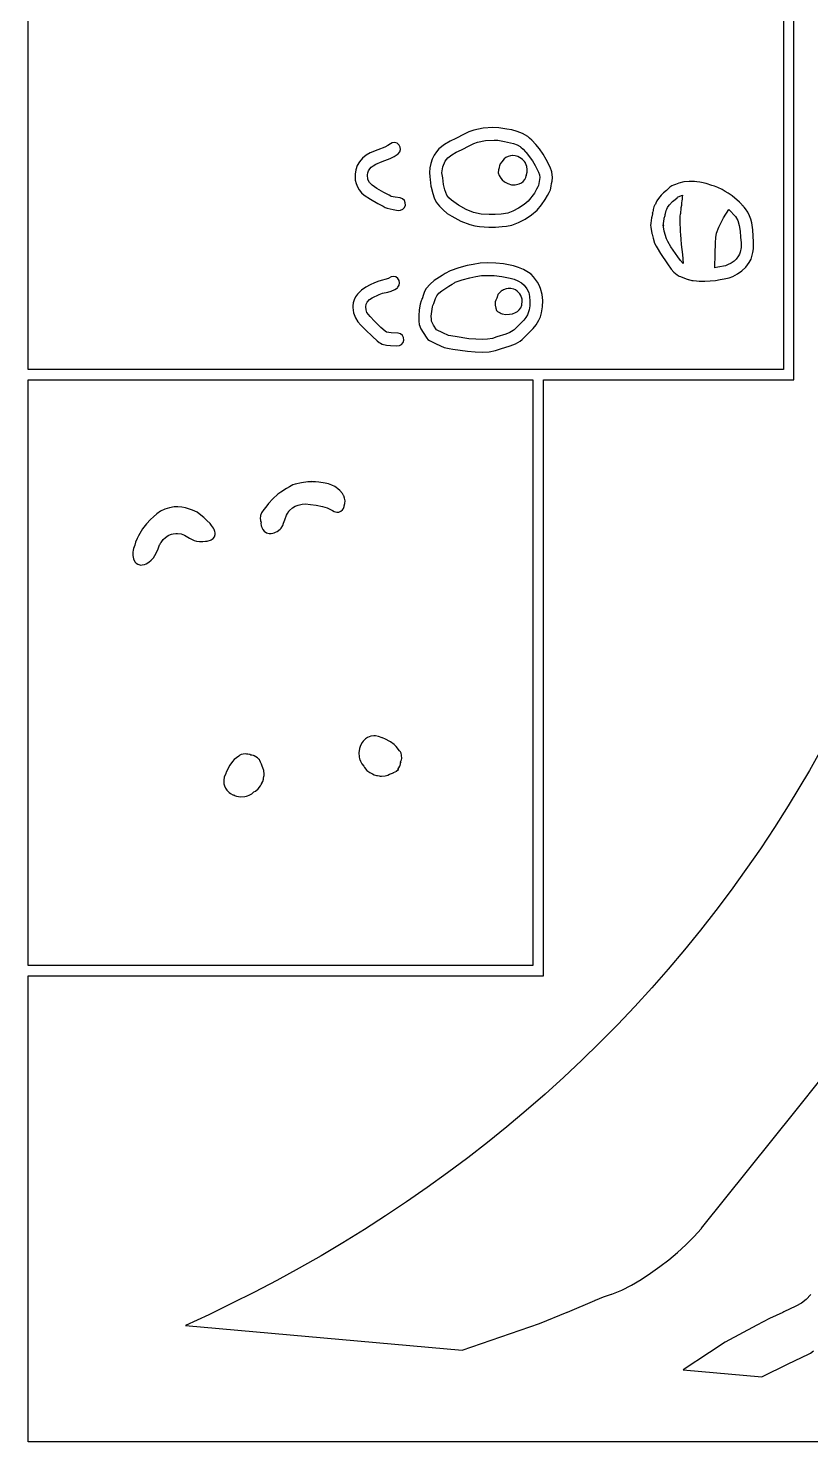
# Model space of a CAD drawing. Extents: x 2 to 598, y 1588 to 7998.
# Drawn here: x 2 to 300, y 4211 to 4750 of the extents above; entities that cross this region are included whole.
import ezdxf

# ---------------------------------------------------------------- set-up
doc = ezdxf.new("R2010")
doc.units = 0

msp = doc.modelspace()

# ---------------------------------------------------------------- linework, layer by layer
at = {"layer": 'Calque 1'}
for p, q in [((169.831449, 4710.04883), (168.055556, 4709.232062)), ((171.75526, 4710.7457), (169.831449, 4710.04883)), ((175.248206, 4711.496612), (171.75526, 4710.7457)), ((178.95689, 4711.7673), (175.248206, 4711.496612)), ((178.95686, 4711.7659), (178.95689, 4711.7673)), ((181.28953, 4711.6574), (178.95686, 4711.7659)), ((184.33793, 4711.1597), (181.28953, 4711.6574)), ((186.221318, 4710.790578), (184.33793, 4711.1597)), ((188.238681, 4710.2699), (186.221318, 4710.790578)), ((190.290171, 4709.477122), (188.238681, 4710.2699)), ((138.980264, 4704.847884), (137.85769, 4704.294375)), ((139.91433, 4705.4607), (138.980264, 4704.847884)), ((140.652774, 4705.8569), (139.91433, 4705.4607)), ((141.45274, 4705.9744), (140.652774, 4705.8569)), ((141.45276, 4705.9746), (141.45274, 4705.9744)), ((142.455121, 4705.730425), (141.45276, 4705.9746)), ((143.28469, 4705.0589), (142.455121, 4705.730425)), ((143.71417, 4704.208064), (143.28469, 4705.0589)), ((160.533194, 4705.263112), (158.419812, 4703.558592)), ((162.754071, 4706.536627), (160.533194, 4705.263112)), ((164.85026, 4707.5712), (162.754071, 4706.536627)), ((168.055556, 4709.232062), (164.85026, 4707.5712)), ((166.99949, 4703.2789), (170.197789, 4704.918588)), ((170.197789, 4704.918588), (171.697584, 4705.616664)), ((171.697584, 4705.616664), (173.15053, 4706.1532)), ((173.15053, 4706.1532), (176.154762, 4706.733125)), ((176.154762, 4706.733125), (179.50725, 4706.9454)), ((179.50724, 4706.9454), (180.79502, 4706.8844)), ((179.50725, 4706.9454), (179.50724, 4706.9454)), ((180.79502, 4706.8844), (183.45584, 4706.4431)), ((183.45584, 4706.4431), (186.76596, 4705.662463)), ((186.76596, 4705.662463), (188.201546, 4705.127117)), ((188.201546, 4705.127117), (189.38158, 4704.4577)), ((189.38158, 4704.4577), (189.64823, 4704.2076)), ((192.27594, 4708.2917), (190.290171, 4709.477122)), ((192.63251, 4707.9878), (192.27594, 4708.2917)), ((192.9591, 4707.6804), (192.63251, 4707.9878)), ((193.82158, 4706.8458), (192.9591, 4707.6804)), ((195.3326, 4705.3193), (193.82158, 4706.8458)), ((196.751241, 4703.551563), (195.3326, 4705.3193)), ((129.254, 4700.0037), (128.149625, 4698.705875)), ((130.672241, 4701.159178), (129.254, 4700.0037)), ((132.173788, 4702.027875), (130.672241, 4701.159178)), ((135.18335, 4703.2521), (132.173788, 4702.027875)), ((137.85769, 4704.294375), (135.18335, 4703.2521)), ((136.82927, 4698.7435), (139.816059, 4699.8887)), ((139.816059, 4699.8887), (141.365896, 4700.668122)), ((141.365896, 4700.668122), (142.88264, 4701.6885)), ((142.88264, 4701.6885), (143.500198, 4702.414405)), ((143.500198, 4702.414405), (143.78169, 4703.290412)), ((143.78169, 4703.290412), (143.71417, 4704.208064)), ((155.893808, 4699.700927), (155.312617, 4698.065413)), ((156.64611, 4701.231), (155.893808, 4699.700927)), ((157.47599, 4702.484684), (156.64611, 4701.231)), ((158.419812, 4703.558592), (157.47599, 4702.484684)), ((160.82622, 4698.8704), (161.852373, 4700.164239)), ((161.852373, 4700.164239), (163.273592, 4701.265113)), ((163.273592, 4701.265113), (165.014443, 4702.270755)), ((165.014443, 4702.270755), (166.99949, 4703.2789)), ((183.2228, 4699.7587), (182.34585, 4698.6906)), ((183.961928, 4700.342425), (183.2228, 4699.7587)), ((184.811801, 4700.742325), (183.961928, 4700.342425)), ((185.674359, 4700.970438), (184.811801, 4700.742325)), ((186.45154, 4701.0388), (185.674359, 4700.970438)), ((186.45094, 4701.0378), (186.45154, 4701.0388)), ((186.54034, 4701.0378), (186.45094, 4701.0378)), ((187.4095, 4700.972513), (186.54034, 4701.0378)), ((188.47201, 4700.688), (187.4095, 4700.972513)), ((189.74428, 4699.98), (188.47201, 4700.688)), ((189.64823, 4704.2076), (190.46678, 4703.4154)), ((190.304295, 4699.586688), (189.74428, 4699.98)), ((190.97366, 4698.8219), (190.304295, 4699.586688)), ((190.46678, 4703.4154), (191.367855, 4702.510012)), ((191.367855, 4702.510012), (191.66011, 4702.213633)), ((191.66011, 4702.213633), (191.70133, 4702.1813)), ((191.70133, 4702.1813), (194.10273, 4699.0063)), ((198.16395, 4701.5634), (196.751241, 4703.551563)), ((199.24399, 4699.5847), (198.16395, 4701.5634)), ((200.79815, 4696.597813), (199.24399, 4699.5847)), ((126.47639, 4693.9865), (126.45109, 4693.1276)), ((126.744496, 4695.6603), (126.47639, 4693.9865)), ((127.307683, 4697.24575), (126.744496, 4695.6603)), ((128.149625, 4698.705875), (127.307683, 4697.24575)), ((131.26578, 4693.6632), (131.385786, 4694.511264)), ((131.367612, 4691.92015), (131.26578, 4693.6632)), ((131.385786, 4694.511264), (131.635685, 4695.249987)), ((131.635685, 4695.249987), (132.037046, 4695.922917)), ((132.037046, 4695.922917), (132.61144, 4696.5736)), ((132.61144, 4696.5736), (133.365468, 4697.167136)), ((133.365468, 4697.167136), (134.337218, 4697.714087)), ((134.337218, 4697.714087), (136.82927, 4698.7435)), ((154.930758, 4696.355292), (154.77645, 4694.6014)), ((154.77645, 4694.6014), (154.777, 4694.6)), ((154.777, 4694.6), (154.912412, 4692.965238)), ((155.312617, 4698.065413), (154.930758, 4696.355292)), ((159.57669, 4694.5172), (159.943417, 4696.726163)), ((159.87693, 4692.4961), (159.57669, 4694.5172)), ((159.943417, 4696.726163), (160.82622, 4698.8704)), ((181.01818, 4694.5146), (181.012, 4694.51)), ((181.012, 4694.51), (181.40422, 4693.4569)), ((181.1484, 4695.6313), (181.01818, 4694.5146)), ((181.398, 4696.3), (181.1484, 4695.6313)), ((181.39864, 4696.3279), (181.398, 4696.3)), ((181.41464, 4696.4514), (181.39864, 4696.3279)), ((181.48444, 4697.146962), (181.41464, 4696.5517)), ((181.41464, 4696.5517), (181.41464, 4696.4514)), ((181.77999, 4697.9418), (181.48444, 4697.146962)), ((182.34585, 4698.6906), (181.77999, 4697.9418)), ((191.338025, 4698.250638), (190.97366, 4698.8219)), ((191.35142, 4698.1755), (191.338025, 4698.250638)), ((191.93846, 4696.8071), (191.35142, 4698.1755)), ((191.64597, 4693.3039), (192.014477, 4694.682113)), ((192.094288, 4695.668214), (191.93846, 4696.8071)), ((192.014477, 4694.682113), (192.094288, 4695.668214)), ((194.10273, 4699.0063), (195.03188, 4697.285)), ((195.03188, 4697.285), (196.32946, 4694.766738)), ((196.32946, 4694.766738), (196.710656, 4693.688755)), ((196.710656, 4693.688755), (196.85244, 4692.6636)), ((201.401504, 4694.777561), (200.79815, 4696.597813)), ((201.65211, 4692.6942), (201.401504, 4694.777561)), ((126.45109, 4693.1276), (126.45057, 4693.1281)), ((126.45057, 4693.1281), (126.561468, 4691.686922)), ((126.561468, 4691.686922), (126.8633, 4690.338125)), ((126.8633, 4690.338125), (127.348019, 4689.098491)), ((127.348019, 4689.098491), (128.00758, 4687.9848)), ((131.91742, 4690.7693), (131.367612, 4691.92015)), ((132.98687, 4689.69265), (131.91742, 4690.7693)), ((134.73327, 4688.526), (132.98687, 4689.69265)), ((137.45093, 4686.9892), (134.73327, 4688.526)), ((154.912412, 4692.965238), (155.11135, 4691.9232)), ((155.11135, 4691.9232), (155.37076, 4689.3802)), ((155.37076, 4689.3802), (155.44826, 4688.973)), ((155.44826, 4688.973), (156.09214, 4686.5685)), ((160.12652, 4690.0596), (159.87693, 4692.4961)), ((160.70065, 4687.9119), (160.12652, 4690.0596)), ((181.40422, 4693.4569), (181.983978, 4692.475662)), ((181.983978, 4692.475662), (182.542107, 4691.775208)), ((182.542107, 4691.775208), (183.37051, 4691.0472)), ((183.37051, 4691.0472), (184.621654, 4690.32675)), ((184.621654, 4690.32675), (186.002119, 4689.90465)), ((186.002119, 4689.90465), (187.474832, 4689.841425)), ((187.474832, 4689.841425), (189.00272, 4690.1976)), ((189.00272, 4690.1976), (189.838512, 4690.618144)), ((189.838512, 4690.618144), (190.53715, 4691.187075)), ((190.53715, 4691.187075), (191.09205, 4691.893144)), ((191.09205, 4691.893144), (191.49663, 4692.7251)), ((191.49663, 4692.7251), (191.67315, 4693.309813)), ((191.677536, 4693.383155), (191.64597, 4693.3039)), ((191.67315, 4693.309813), (191.677536, 4693.383155)), ((196.13362, 4689.1775), (195.60393, 4688.1884)), ((196.32689, 4689.5945), (196.13362, 4689.1775)), ((196.62144, 4691.1422), (196.32689, 4689.5945)), ((196.85244, 4692.6636), (196.62144, 4691.1422)), ((200.87438, 4688.034), (201.191072, 4689.32125)), ((201.191072, 4689.32125), (201.35394, 4690.3403)), ((201.35394, 4690.3403), (201.538687, 4691.317)), ((201.538687, 4691.317), (201.65211, 4692.6942)), ((245.65777, 4688.268), (245.10793, 4687.7765)), ((245.702106, 4688.396688), (245.65777, 4688.268)), ((246.33835, 4688.9894), (245.702106, 4688.396688)), ((247.106632, 4689.497914), (246.33835, 4688.9894)), ((247.755959, 4689.780762), (247.106632, 4689.497914)), ((248.47465, 4689.9686), (247.755959, 4689.780762)), ((249.83995, 4690.53425), (248.47465, 4689.9686)), ((251.7313, 4691.0435), (249.83995, 4690.53425)), ((253.72084, 4691.1965), (251.7313, 4691.0435)), ((254.37506, 4691.1968), (253.72032, 4691.1974)), ((253.72032, 4691.1974), (253.72084, 4691.1965)), ((255.82407, 4691.1268), (254.37506, 4691.1968)), ((256.61782, 4691.0388), (255.82407, 4691.1268)), ((257.81361, 4690.8647), (256.61782, 4691.0388)), ((258.43528, 4690.7572), (257.81361, 4690.8647)), ((260.15404, 4690.3908), (258.43528, 4690.7572)), ((262.31773, 4689.6554), (260.15404, 4690.3908)), ((263.35849, 4689.3252), (262.31773, 4689.6554)), ((264.66177, 4688.8839), (263.35849, 4689.3252)), ((266.259475, 4688.055787), (264.66177, 4688.8839)), ((128.00758, 4687.9848), (128.92868, 4686.88435)), ((128.92868, 4686.88435), (129.971843, 4685.944475)), ((129.971843, 4685.944475), (132.31223, 4684.3819)), ((132.31223, 4684.3819), (135.10482, 4682.8021)), ((139.41361, 4685.904), (137.45093, 4686.9892)), ((140.09263, 4685.5438), (139.41361, 4685.904)), ((140.22338, 4685.4888), (140.09263, 4685.5438)), ((141.735801, 4685.188337), (140.22338, 4685.4888)), ((143.70378, 4684.8806), (141.735801, 4685.188337)), ((144.589411, 4684.528306), (143.70378, 4684.8806)), ((145.248265, 4683.886025), (144.589411, 4684.528306)), ((145.618181, 4683.043531), (145.248265, 4683.886025)), ((145.637, 4682.0906), (145.618181, 4683.043531)), ((156.09214, 4686.5685), (156.599027, 4684.939138)), ((156.599027, 4684.939138), (157.41454, 4683.2896)), ((157.41454, 4683.2896), (158.613286, 4681.716068)), ((161.43187, 4685.9172), (160.70065, 4687.9119)), ((162.197667, 4684.964303), (161.43187, 4685.9172)), ((163.234814, 4683.988886), (162.197667, 4684.964303)), ((165.872345, 4682.088538), (163.234814, 4683.988886)), ((192.41808, 4683.645), (190.850021, 4682.375594)), ((194.78951, 4686.7538), (192.41808, 4683.645)), ((195.60393, 4688.1884), (194.78951, 4686.7538)), ((197.494355, 4682.22505), (198.87812, 4684.2348)), ((198.87812, 4684.2348), (199.80882, 4685.8729)), ((199.80882, 4685.8729), (200.40154, 4686.9814)), ((200.40154, 4686.9814), (200.87438, 4688.034)), ((240.98661, 4682.9243), (240.88756, 4682.5471)), ((241.41776, 4683.7971), (240.98661, 4682.9243)), ((242.02857, 4684.6369), (241.41776, 4683.7971)), ((242.05127, 4684.6739), (242.02857, 4684.6369)), ((243.081595, 4685.961113), (242.05127, 4684.6739)), ((243.99792, 4686.8737), (243.081595, 4685.961113)), ((245.10793, 4687.7765), (243.99792, 4686.8737)), ((246.23186, 4682.2512), (247.37856, 4683.4945)), ((247.37856, 4683.4945), (248.38264, 4684.2944)), ((248.38264, 4684.2944), (249.11902, 4684.9595)), ((249.11902, 4684.9595), (249.3495, 4685.1967)), ((249.3495, 4685.1967), (250.19544, 4685.5088)), ((250.19544, 4685.5088), (251.18815, 4685.9042)), ((250.80055, 4682.9344), (250.77165, 4682.0368)), ((250.97728, 4683.8646), (250.80055, 4682.9344)), ((251.02848, 4684.1509), (250.97728, 4683.8646)), ((251.09928, 4685.1684), (251.02848, 4684.1509)), ((251.18818, 4685.9038), (251.09928, 4685.1684)), ((251.18815, 4685.9042), (251.18818, 4685.9038)), ((267.45023, 4687.3347), (266.259475, 4688.055787)), ((268.65171, 4686.7068), (267.45023, 4687.3347)), ((269.01861, 4686.4453), (268.65171, 4686.7068)), ((270.06144, 4685.7053), (269.01861, 4686.4453)), ((270.08364, 4685.6923), (270.06144, 4685.7053)), ((270.11724, 4685.6653), (270.08364, 4685.6923)), ((272.8809, 4683.2732), (270.11724, 4685.6653)), ((273.29741, 4682.8624), (272.8809, 4683.2732)), ((135.10482, 4682.8021), (137.12796, 4681.6834)), ((137.12796, 4681.6834), (137.90672, 4681.2705)), ((137.90672, 4681.2705), (138.65448, 4680.9397)), ((138.65448, 4680.9397), (140.9628, 4680.4231)), ((140.9628, 4680.4231), (142.84647, 4680.1579)), ((142.84647, 4680.1579), (143.799442, 4680.176427)), ((143.799442, 4680.176427), (144.642048, 4680.546187)), ((144.642048, 4680.546187), (145.284497, 4681.20498)), ((145.284497, 4681.20498), (145.637, 4682.0906)), ((158.613286, 4681.716068), (160.02258, 4680.289963)), ((160.02258, 4680.289963), (161.594133, 4679.009657)), ((161.594133, 4679.009657), (163.279655, 4677.873525)), ((163.279655, 4677.873525), (166.799447, 4676.027275)), ((168.842838, 4680.452245), (165.872345, 4682.088538)), ((171.64467, 4679.3161), (168.842838, 4680.452245)), ((174.462049, 4678.735838), (171.64467, 4679.3161)), ((177.55542, 4678.5461), (174.462049, 4678.735838)), ((179.811427, 4678.537975), (177.55542, 4678.5461)), ((182.06781, 4678.7424), (179.811427, 4678.537975)), ((184.70072, 4679.0794), (182.06781, 4678.7424)), ((186.594354, 4679.865281), (184.70072, 4679.0794)), ((188.77645, 4681.03985), (186.594354, 4679.865281)), ((190.850021, 4682.375594), (188.77645, 4681.03985)), ((191.242761, 4676.83145), (193.679395, 4678.440322)), ((193.679395, 4678.440322), (195.77909, 4680.2174)), ((195.77909, 4680.2174), (197.494355, 4682.22505)), ((239.483, 4677.63), (239.37448, 4677.2956)), ((239.71291, 4678.7709), (239.48295, 4677.7001)), ((239.48295, 4677.7001), (239.483, 4677.63)), ((239.749628, 4679.304275), (239.71291, 4678.7709)), ((239.86742, 4679.5522), (239.749628, 4679.304275)), ((239.81, 4679.12), (239.8358, 4679.171)), ((239.81068, 4679.1199), (239.81, 4679.12)), ((239.81468, 4679.1204), (239.81068, 4679.1199)), ((239.84878, 4679.1534), (239.81468, 4679.0694)), ((239.81468, 4679.0694), (239.81468, 4679.1204)), ((239.8358, 4679.171), (239.83638, 4679.1714)), ((239.83638, 4679.1714), (239.84878, 4679.1534)), ((240.05087, 4680.0897), (239.86742, 4679.5522)), ((240.06797, 4680.1317), (240.05087, 4680.0897)), ((240.081523, 4680.51155), (240.06797, 4680.1317)), ((240.3341, 4681.435), (240.081523, 4680.51155)), ((240.690143, 4682.2648), (240.3341, 4681.435)), ((240.88756, 4682.5471), (240.690143, 4682.2648)), ((244.2537, 4677.1853), (244.54464, 4678.1909)), ((244.54464, 4678.1909), (244.63144, 4678.5888)), ((244.63144, 4678.5888), (244.76218, 4678.9428)), ((244.76218, 4678.9428), (244.99835, 4680.0497)), ((244.99835, 4680.0497), (245.25363, 4680.565)), ((245.25363, 4680.565), (245.52079, 4681.2145)), ((245.52079, 4681.2145), (245.79313, 4681.5695)), ((245.79313, 4681.5695), (246.23186, 4682.2512)), ((250.20424, 4677.9745), (250.12624, 4676.9007)), ((250.338846, 4678.68095), (250.20424, 4677.9745)), ((250.40371, 4678.8039), (250.338846, 4678.68095)), ((250.54685, 4681.0581), (250.40371, 4678.8039)), ((250.77165, 4682.0368), (250.54685, 4681.0581)), ((266.767465, 4677.260537), (268.88237, 4680.4245)), ((268.88237, 4680.4245), (268.88318, 4680.423)), ((268.88318, 4680.423), (268.92818, 4680.383)), ((268.92818, 4680.383), (271.44431, 4677.7764)), ((271.44431, 4677.7764), (272.305983, 4676.237562)), ((274.35006, 4681.7363), (273.29741, 4682.8624)), ((274.38316, 4681.7213), (274.35006, 4681.7363)), ((274.55938, 4681.5245), (274.38316, 4681.7213)), ((274.61518, 4681.4625), (274.55938, 4681.5245)), ((274.63738, 4681.4085), (274.61518, 4681.4625)), ((275.21926, 4680.7372), (274.63738, 4681.4085)), ((276.091199, 4679.450497), (275.21926, 4680.7372)), ((276.75105, 4678.12108), (276.091199, 4679.450497)), ((277.231812, 4676.767688), (276.75105, 4678.12108)), ((166.799447, 4676.027275), (170.19564, 4674.7382)), ((170.19564, 4674.7382), (172.059251, 4674.256398)), ((172.059251, 4674.256398), (173.893036, 4673.964788)), ((173.893036, 4673.964788), (177.44584, 4673.746)), ((177.44584, 4673.746), (180.017687, 4673.751063)), ((180.017687, 4673.751063), (182.50186, 4673.9605)), ((182.50186, 4673.9605), (184.101387, 4674.087825)), ((184.101387, 4674.087825), (186.15849, 4674.5051)), ((186.15849, 4674.5051), (188.669142, 4675.487478)), ((188.669142, 4675.487478), (191.242761, 4676.83145)), ((239.04582, 4674.5102), (239.03882, 4674.5242)), ((239.03882, 4674.5242), (239.12362, 4673.733)), ((239.109202, 4675.180625), (239.04582, 4674.5102)), ((239.17656, 4675.244), (239.109202, 4675.180625)), ((239.12362, 4673.733), (239.5763, 4671.3053)), ((239.37448, 4677.2956), (239.17656, 4675.244)), ((244.26871, 4672.2674), (243.83825, 4674.5711)), ((243.83825, 4674.5711), (243.847, 4674.57)), ((243.847, 4674.57), (243.929794, 4674.232637)), ((243.929794, 4674.232637), (243.95966, 4674.9839)), ((243.95966, 4674.9839), (244.06095, 4676.1869)), ((244.06095, 4676.1869), (244.2537, 4676.8479)), ((244.2537, 4676.8479), (244.2537, 4677.1853)), ((245.05936, 4669.2557), (244.26871, 4672.2674)), ((250.12624, 4676.9007), (250.12624, 4676.1235)), ((250.12624, 4676.1235), (250.26628, 4672.1516)), ((250.26628, 4672.1516), (250.45335, 4670.8111)), ((264.18964, 4671.4839), (265.09191, 4673.783)), ((265.09191, 4673.783), (266.767465, 4677.260537)), ((272.305983, 4676.237562), (272.82765, 4674.383575)), ((272.82765, 4674.383575), (273.125704, 4672.269525)), ((273.125704, 4672.269525), (273.31654, 4669.9505)), ((277.566489, 4675.409062), (277.231812, 4676.767688)), ((277.929586, 4672.751064), (277.566489, 4675.409062)), ((278.10435, 4670.297), (277.929586, 4672.751064)), ((239.5763, 4671.3053), (239.6161, 4671.1301)), ((239.6161, 4671.1301), (240.002809, 4669.521263)), ((240.002809, 4669.521263), (240.54575, 4667.6548)), ((240.54575, 4667.6548), (241.112323, 4666.469038)), ((245.67328, 4668.2361), (245.05936, 4669.2557)), ((246.79001, 4666.2988), (245.67328, 4668.2361)), ((250.45335, 4670.8111), (250.54738, 4669.143512)), ((250.54738, 4669.143512), (250.73189, 4667.1406)), ((250.73189, 4667.1406), (251.22281, 4663.3155)), ((263.62636, 4663.5366), (263.769175, 4667.810137)), ((263.769175, 4667.810137), (263.923512, 4669.850902)), ((263.923512, 4669.850902), (264.18964, 4671.4839)), ((273.31654, 4669.9505), (273.492138, 4667.770475)), ((273.492138, 4667.770475), (273.50671, 4665.9854)), ((278.29816, 4668.103837), (278.10435, 4670.297)), ((278.28419, 4665.5107), (278.29816, 4668.103837)), ((241.112323, 4666.469038), (241.51727, 4665.855)), ((241.51727, 4665.855), (242.77869, 4663.6809)), ((242.77869, 4663.6809), (245.49119, 4659.8098)), ((249.46995, 4662.4757), (246.79001, 4666.2988)), ((250.495885, 4661.022875), (249.46995, 4662.4757)), ((251.22281, 4663.3155), (251.45897, 4659.9023)), ((263.492, 4658.2), (263.62636, 4663.5366)), ((271.672024, 4661.575906), (270.8212, 4660.721025)), ((272.55638, 4662.8218), (271.672024, 4661.575906)), ((272.94137, 4663.446), (272.55638, 4662.8218)), ((273.11862, 4664.1932), (272.94137, 4663.446)), ((273.50671, 4665.9854), (273.11862, 4664.1932)), ((276.59127, 4660.217), (277.36951, 4661.5895)), ((277.36951, 4661.5895), (277.77362, 4663.0158)), ((277.77362, 4663.0158), (278.04083, 4664.078637)), ((278.04083, 4664.078637), (278.28419, 4665.5107)), ((160.852083, 4656.1243), (159.64485, 4655.3563)), ((162.65759, 4657.0993), (160.852083, 4656.1243)), ((165.986743, 4658.29705), (162.65759, 4657.0993)), ((169.21532, 4659.0796), (165.986743, 4658.29705)), ((171.41312, 4659.5689), (169.21532, 4659.0796)), ((174.18815, 4660.0676), (171.41312, 4659.5689)), ((176.98798, 4660.1746), (174.18815, 4660.0676)), ((180.032478, 4660.049363), (176.98716, 4660.1806)), ((176.98716, 4660.1806), (176.98798, 4660.1746)), ((183.0302, 4659.7031), (180.032478, 4660.049363)), ((186.777708, 4658.9972), (183.0302, 4659.7031)), ((188.720638, 4658.412078), (186.777708, 4658.9972)), ((190.64214, 4657.5869), (188.720638, 4658.412078)), ((192.524135, 4656.51685), (190.64214, 4657.5869)), ((193.528657, 4655.770869), (192.524135, 4656.51685)), ((245.49119, 4659.8098), (246.94443, 4657.715338)), ((246.94443, 4657.715338), (247.928598, 4656.609161)), ((247.928598, 4656.609161), (249.16177, 4655.5863)), ((251.45897, 4659.9023), (250.495885, 4661.022875)), ((263.49285, 4658.1983), (263.492, 4658.2)), ((264.60493, 4658.4401), (263.49285, 4658.1983)), ((267.6032, 4659.007), (264.60493, 4658.4401)), ((268.35612, 4659.3641), (267.6032, 4659.007)), ((269.787901, 4660.052106), (268.35612, 4659.3641)), ((270.8212, 4660.721025), (269.787901, 4660.052106)), ((270.3255, 4654.9822), (272.178806, 4655.935194)), ((272.178806, 4655.935194), (273.818947, 4657.0734)), ((273.818947, 4657.0734), (275.278807, 4658.474706)), ((275.278807, 4658.474706), (276.59127, 4660.217)), ((130.5193, 4650.8913), (128.894523, 4649.754528)), ((132.198828, 4651.755822), (130.5193, 4650.8913)), ((133.89139, 4652.4707), (132.198828, 4651.755822)), ((135.47424, 4653.1146), (133.89139, 4652.4707)), ((139.212, 4654.1067), (135.47424, 4653.1146)), ((139.36806, 4654.2437), (139.212, 4654.1067)), ((140.165433, 4654.764213), (139.36806, 4654.2437)), ((141.06977, 4654.9356), (140.165433, 4654.764213)), ((141.06897, 4654.9341), (141.06977, 4654.9356)), ((141.97088, 4654.752688), (141.06897, 4654.9341)), ((141.66222, 4649.9236), (142.673182, 4650.648262)), ((142.76137, 4654.2205), (141.97088, 4654.752688)), ((142.673182, 4650.648262), (142.801592, 4650.840292)), ((142.73967, 4650.8264), (143.272037, 4651.61687)), ((142.801592, 4650.840292), (142.73967, 4650.8264)), ((143.283584, 4653.423111), (142.76137, 4654.2205)), ((143.272037, 4651.61687), (143.453574, 4652.518837)), ((143.453574, 4652.518837), (143.283584, 4653.423111)), ((155.02648, 4652.007962), (153.61886, 4650.3504)), ((156.599155, 4653.348275), (155.02648, 4652.007962)), ((159.64485, 4655.3563), (156.599155, 4653.348275)), ((159.501456, 4649.461237), (162.21363, 4651.303)), ((162.21363, 4651.303), (163.497187, 4652.0374)), ((163.497187, 4652.0374), (164.387023, 4652.55985)), ((164.387023, 4652.55985), (164.64552, 4652.7319)), ((164.64552, 4652.7319), (167.297635, 4653.676237)), ((167.297635, 4653.676237), (170.2457, 4654.3928)), ((170.2457, 4654.3928), (172.42128, 4654.8775)), ((172.42128, 4654.8775), (174.57567, 4655.2842)), ((174.57567, 4655.2842), (176.4939, 4655.3732)), ((176.4939, 4655.3732), (176.49447, 4655.3718)), ((176.49447, 4655.3718), (179.400849, 4655.277937)), ((179.400849, 4655.277937), (182.3308, 4654.9485)), ((182.3308, 4654.9485), (185.605461, 4654.3235)), ((185.605461, 4654.3235), (187.112482, 4653.875784)), ((187.112482, 4653.875784), (188.46169, 4653.3058)), ((188.46169, 4653.3058), (189.87003, 4652.455512)), ((189.87003, 4652.455512), (190.90547, 4651.6449)), ((190.90547, 4651.6449), (191.904623, 4650.253737)), ((194.48893, 4654.8429), (193.528657, 4655.770869)), ((196.026838, 4652.768738), (194.48893, 4654.8429)), ((196.662576, 4651.589161), (196.026838, 4652.768738)), ((197.16732, 4650.3336), (196.662576, 4651.589161)), ((249.16177, 4655.5863), (249.987936, 4655.115188)), ((249.987936, 4655.115188), (250.45936, 4654.9176)), ((250.45936, 4654.9176), (252.60755, 4653.988)), ((252.60755, 4653.988), (253.38941, 4653.7963)), ((253.38941, 4653.7963), (253.48091, 4653.7383)), ((253.48091, 4653.7383), (254.79453, 4653.452)), ((254.79453, 4653.452), (255.27253, 4653.373)), ((255.27253, 4653.373), (256.48693, 4653.2449)), ((256.48693, 4653.2449), (257.59901, 4653.1549)), ((257.59901, 4653.1549), (258.85113, 4653.1449)), ((258.85113, 4653.1449), (259.71722, 4653.1449)), ((259.71722, 4653.1449), (261.75224, 4653.2514)), ((261.75224, 4653.2514), (261.78734, 4653.2514)), ((261.787, 4653.25), (263.798122, 4653.38195)), ((261.78734, 4653.2514), (261.787, 4653.25)), ((263.798122, 4653.38195), (265.56662, 4653.7332)), ((265.56662, 4653.7332), (267.085933, 4653.98355)), ((267.085933, 4653.98355), (268.96382, 4654.3998)), ((268.96382, 4654.3998), (270.3255, 4654.9822)), ((126.110755, 4646.03405), (125.794661, 4644.874816)), ((126.628374, 4647.156759), (126.110755, 4646.03405)), ((127.36621, 4648.2229), (126.628374, 4647.156759)), ((128.894523, 4649.754528), (127.36621, 4648.2229)), ((130.728347, 4644.421722), (131.06183, 4645.1595)), ((131.06183, 4645.1595), (131.992716, 4646.108578)), ((131.992716, 4646.108578), (133.003985, 4646.810925)), ((133.003985, 4646.810925), (135.68894, 4648.0188)), ((135.68894, 4648.0188), (136.96018, 4648.5495)), ((136.96018, 4648.5495), (138.949025, 4648.986612)), ((138.949025, 4648.986612), (140.244257, 4649.337886)), ((140.244257, 4649.337886), (141.66222, 4649.9236)), ((151.61278, 4645.6194), (151.31874, 4644.3921)), ((151.971783, 4646.437625), (151.61278, 4645.6194)), ((152.055268, 4646.548622), (151.971783, 4646.437625)), ((152.512898, 4648.064825), (152.04376, 4646.4736)), ((152.04376, 4646.4736), (152.055268, 4646.548622)), ((152.933762, 4649.153603), (152.512898, 4648.064825)), ((153.61886, 4650.3504), (152.933762, 4649.153603)), ((156.49512, 4644.6807), (157.161392, 4646.57575)), ((157.161392, 4646.57575), (157.56224, 4647.6164)), ((157.56224, 4647.6164), (158.372715, 4648.522689)), ((158.372715, 4648.522689), (159.501456, 4649.461237)), ((179.826393, 4645.231175), (179.80375, 4644.5008)), ((180.06781, 4645.9209), (179.826393, 4645.231175)), ((180.46934, 4646.6728), (180.06781, 4645.9209)), ((180.60163, 4647.0516), (180.46934, 4646.6728)), ((180.64353, 4647.1947), (180.60163, 4647.0516)), ((180.72263, 4647.4758), (180.64353, 4647.1947)), ((180.916653, 4648.00955), (180.72263, 4647.4758)), ((181.44765, 4648.7626), (180.916653, 4648.00955)), ((182.17927, 4649.388462), (181.44765, 4648.7626)), ((182.54474, 4649.5692), (182.17927, 4649.388462)), ((182.58294, 4649.5902), (182.54474, 4649.5692)), ((183.078, 4649.891), (182.58294, 4649.5902)), ((184.03202, 4650.275062), (183.078, 4649.891)), ((184.85257, 4650.3835), (184.03202, 4650.275062)), ((184.85172, 4650.3825), (184.85257, 4650.3835)), ((185.75296, 4650.3245), (184.85172, 4650.3825)), ((186.931695, 4650.117987), (185.75296, 4650.3245)), ((187.552667, 4649.854686), (186.931695, 4650.117987)), ((188.22878, 4649.3969), (187.552667, 4649.854686)), ((188.9755, 4648.6248), (188.22878, 4649.3969)), ((189.261795, 4648.295663), (188.9755, 4648.6248)), ((189.63179, 4647.6435), (189.261795, 4648.295663)), ((190.068486, 4646.260388), (189.63179, 4647.6435)), ((190.0354, 4644.3558), (190.1253, 4645.2612)), ((190.1253, 4645.2612), (190.068486, 4646.260388)), ((191.904623, 4650.253737), (192.6139, 4648.813)), ((192.6139, 4648.813), (192.92681, 4647.35495)), ((192.92681, 4647.35495), (193.080836, 4645.541625)), ((193.080836, 4645.541625), (193.061727, 4643.718212)), ((197.72117, 4648.100513), (197.16732, 4650.3336)), ((197.966883, 4645.72785), (197.72117, 4648.100513)), ((197.897951, 4643.339363), (197.966883, 4645.72785)), ((125.6614, 4643.1115), (125.657, 4643.11)), ((125.657, 4643.11), (125.932675, 4641.09605)), ((125.794661, 4644.874816), (125.6614, 4643.6991)), ((125.6614, 4643.6991), (125.6614, 4643.1115)), ((125.932675, 4641.09605), (126.582, 4639.2312)), ((130.589015, 4643.378825), (130.728347, 4644.421722)), ((130.657283, 4642.243641), (130.589015, 4643.378825)), ((130.9466, 4641.229), (130.657283, 4642.243641)), ((132.17546, 4639.656), (130.9466, 4641.229)), ((150.911375, 4642.221162), (150.70741, 4639.9495)), ((150.70741, 4639.9495), (150.70741, 4639.164)), ((151.31874, 4644.3921), (150.911375, 4642.221162)), ((155.505, 4639.82), (155.661295, 4641.534425)), ((155.50507, 4639.8187), (155.505, 4639.82)), ((155.52727, 4638.6937), (155.50507, 4639.8187)), ((155.661295, 4641.534425), (156.00419, 4643.3552)), ((156.00419, 4643.3552), (156.11116, 4643.8957)), ((156.11116, 4643.8957), (156.49512, 4644.6807)), ((179.80375, 4644.5008), (179.804, 4644.5)), ((179.804, 4644.5), (179.826406, 4643.942138)), ((179.826406, 4643.942138), (180.04895, 4642.7962)), ((180.04895, 4642.7962), (180.361163, 4642.031669)), ((180.361163, 4642.031669), (180.672929, 4641.63115)), ((180.672929, 4641.63115), (181.17549, 4641.3421)), ((181.17549, 4641.3421), (181.75013, 4641.0258)), ((181.75013, 4641.0258), (182.15631, 4640.8511)), ((182.15631, 4640.8511), (182.45707, 4640.7405)), ((182.45707, 4640.7405), (183.905677, 4640.466737)), ((183.905677, 4640.466737), (185.24501, 4640.5085)), ((185.24501, 4640.5085), (186.40523, 4640.742987)), ((186.40523, 4640.742987), (187.64435, 4641.2444)), ((187.64435, 4641.2444), (188.314102, 4641.646084)), ((188.314102, 4641.646084), (188.980975, 4642.209)), ((188.980975, 4642.209), (189.555598, 4642.970966)), ((189.555598, 4642.970966), (189.9486, 4643.9698)), ((189.9486, 4643.9698), (190.0354, 4644.3558)), ((192.14157, 4640.32), (191.545273, 4639.345003)), ((192.85523, 4642.2299), (192.14157, 4640.32)), ((193.061727, 4643.718212), (192.85523, 4642.2299)), ((197.048418, 4639.605275), (197.50787, 4641.0588)), ((197.50787, 4641.0588), (197.897951, 4643.339363)), ((126.582, 4639.2312), (127.528908, 4637.688725)), ((127.528908, 4637.688725), (128.62529, 4636.4257)), ((128.62529, 4636.4257), (130.41898, 4634.5736)), ((130.41898, 4634.5736), (133.09117, 4632.0079)), ((133.82239, 4637.9579), (132.17546, 4639.656)), ((136.35195, 4635.5301), (133.82239, 4637.9579)), ((137.96219, 4634.0987), (136.35195, 4635.5301)), ((150.70741, 4639.164), (150.703, 4639.17)), ((150.703, 4639.17), (150.7376, 4638.3685)), ((150.7376, 4638.3685), (150.72516, 4637.8434)), ((150.72516, 4637.8434), (150.93862, 4636.6115)), ((150.93862, 4636.6115), (151.576562, 4634.994091)), ((151.576562, 4634.994091), (152.36016, 4633.587975)), ((155.57847, 4637.8922), (155.52727, 4638.6937)), ((156.328478, 4636.417125), (155.57847, 4637.8922)), ((157.47396, 4634.5906), (156.328478, 4636.417125)), ((159.865658, 4633.391588), (157.47396, 4634.5906)), ((187.06798, 4634.6475), (186.70315, 4634.2909)), ((188.5914, 4636.1394), (187.06798, 4634.6475)), ((190.706123, 4638.3221), (188.5914, 4636.1394)), ((191.545273, 4639.345003), (190.706123, 4638.3221)), ((191.99296, 4632.7595), (194.307575, 4635.099563)), ((194.307575, 4635.099563), (195.472653, 4636.55442)), ((195.472653, 4636.55442), (196.47744, 4638.2698)), ((196.47744, 4638.2698), (197.048418, 4639.605275)), ((133.09117, 4632.0079), (134.89209, 4630.4095)), ((134.89209, 4630.4095), (135.71065, 4629.7693)), ((135.71065, 4629.7693), (136.113792, 4629.48545)), ((136.113792, 4629.48545), (136.76691, 4629.1869)), ((136.76691, 4629.1869), (138.433504, 4628.760733)), ((138.48412, 4633.6874), (137.96219, 4634.0987)), ((140.284835, 4633.472437), (138.48412, 4633.6874)), ((142.8885, 4633.3081), (140.284835, 4633.472437)), ((143.79803, 4633.023709), (142.8885, 4633.3081)), ((143.339615, 4628.624903), (144.15174, 4629.0574)), ((144.50346, 4632.43315), (143.79803, 4633.023709)), ((144.15174, 4629.0574), (144.742428, 4629.762897)), ((144.936003, 4631.621191), (144.50346, 4632.43315)), ((144.742428, 4629.762897), (145.02687, 4630.6726)), ((145.02687, 4630.6726), (144.936003, 4631.621191)), ((152.36016, 4633.587975), (153.76325, 4631.4826)), ((153.76325, 4631.4826), (154.202815, 4630.959438)), ((154.202815, 4630.959438), (154.77198, 4630.5814)), ((154.77198, 4630.5814), (157.419738, 4629.246638)), ((157.419738, 4629.246638), (160.40987, 4627.9154)), ((162.08298, 4632.4088), (159.865658, 4633.391588)), ((164.58671, 4631.9959), (162.08298, 4632.4088)), ((169.865908, 4631.226025), (164.58671, 4631.9959)), ((172.472381, 4630.997463), (169.865908, 4631.226025)), ((175.06871, 4630.9144), (172.472381, 4630.997463)), ((176.963513, 4631.034175), (175.06871, 4630.9144)), ((178.82869, 4631.35), (176.963513, 4631.034175)), ((180.53505, 4631.8988), (178.82869, 4631.35)), ((183.903196, 4633.005487), (180.53505, 4631.8988)), ((185.462267, 4633.636714), (183.903196, 4633.005487)), ((186.70315, 4634.2909), (185.462267, 4633.636714)), ((185.576456, 4628.470737), (187.544777, 4629.286873)), ((187.544777, 4629.286873), (189.42516, 4630.3385)), ((189.42516, 4630.3385), (190.125748, 4630.902338)), ((190.125748, 4630.902338), (190.39771, 4631.1973)), ((190.39771, 4631.1973), (191.99296, 4632.7595)), ((138.433504, 4628.760733), (139.949122, 4628.606787)), ((139.949122, 4628.606787), (142.39086, 4628.5342)), ((142.39086, 4628.5342), (143.339615, 4628.624903)), ((160.40987, 4627.9154), (162.362243, 4627.438388)), ((162.362243, 4627.438388), (163.77349, 4627.2715)), ((163.77349, 4627.2715), (169.335681, 4626.46025)), ((169.335681, 4626.46025), (172.176921, 4626.212003)), ((172.176921, 4626.212003), (175.06789, 4626.1206)), ((175.06789, 4626.1206), (177.51641, 4626.266475)), ((177.51641, 4626.266475), (179.92548, 4626.6834)), ((179.92548, 4626.6834), (181.91916, 4627.3097)), ((181.91916, 4627.3097), (185.576456, 4628.470737)), ((102.76786, 4575.4466), (101.43553, 4574.777025)), ((103.67323, 4575.7359), (102.76786, 4575.4466)), ((106.0488, 4576.276), (103.67323, 4575.7359)), ((108.53495, 4576.6093), (106.0488, 4576.276)), ((110.047, 4576.71), (108.53495, 4576.6093)), ((110.04853, 4576.7146), (110.047, 4576.71)), ((110.32654, 4576.7036), (110.04853, 4576.7146)), ((110.60921, 4576.6836), (110.32654, 4576.7036)), ((111.39831, 4576.6256), (110.60921, 4576.6836)), ((112.7357, 4576.5176), (111.39831, 4576.6256)), ((115.120825, 4576.200412), (112.7357, 4576.5176)), ((116.385284, 4575.898048), (115.120825, 4576.200412)), ((117.6522, 4575.4252), (116.385284, 4575.898048)), ((118.72965, 4574.833), (117.6522, 4575.4252)), ((95.124218, 4570.174387), (93.54517, 4568.3974)), ((97.06589, 4571.9393), (95.124218, 4570.174387)), ((98.20225, 4572.746), (97.06589, 4571.9393)), ((100.414, 4574.1526), (98.20225, 4572.746)), ((101.43553, 4574.777025), (100.414, 4574.1526)), ((119.26812, 4574.4263), (118.72965, 4574.833)), ((119.87893, 4574.0237), (119.26812, 4574.4263)), ((120.698, 4573.4), (119.87893, 4574.0237)), ((120.698345, 4573.3986), (120.698, 4573.4)), ((121.698285, 4572.2007), (120.698345, 4573.3986)), ((122.119227, 4571.407512), (121.698285, 4572.2007)), ((122.136505, 4571.2576), (122.119227, 4571.407512)), ((122.454835, 4570.3833), (122.136505, 4571.2576)), ((122.68986, 4569.448237), (122.454835, 4570.3833)), ((50.91059, 4564.4293), (49.632357, 4563.361762)), ((52.388453, 4565.407947), (50.91059, 4564.4293)), ((54.016814, 4566.199975), (52.388453, 4565.407947)), ((55.746483, 4566.771466), (54.016814, 4566.199975)), ((57.52827, 4567.0885), (55.746483, 4566.771466)), ((58.5835, 4567.1525), (57.52827, 4567.0885)), ((58.583832, 4567.15), (58.5835, 4567.1525)), ((58.9466, 4567.15), (58.583832, 4567.15)), ((58.94762, 4567.1544), (58.9466, 4567.15)), ((60.42918, 4567.0371), (58.94762, 4567.1544)), ((61.92079, 4566.68555), (60.42918, 4567.0371)), ((63.0683, 4566.2971), (61.92079, 4566.68555)), ((64.51002, 4565.8491), (63.0683, 4566.2971)), ((66.29239, 4565.0522), (64.51002, 4565.8491)), ((67.771045, 4563.990612), (66.29239, 4565.0522)), ((90.8704, 4564.8787), (90.496263, 4563.8623)), ((91.702398, 4566.1449), (90.8704, 4564.8787)), ((92.46772, 4567.0445), (91.702398, 4566.1449)), ((93.54517, 4568.3974), (92.46772, 4567.0445)), ((100.417455, 4563.9129), (100.702195, 4564.5686)), ((100.702195, 4564.5686), (100.696195, 4564.5686)), ((100.696195, 4564.5686), (100.702195, 4564.5686)), ((100.702195, 4564.5686), (101.262365, 4565.4079)), ((101.229265, 4565.3739), (101.262365, 4565.4089)), ((101.262365, 4565.4079), (101.229265, 4565.3739)), ((101.262365, 4565.4089), (101.503695, 4565.6647)), ((101.503695, 4565.6647), (102.634375, 4566.6744)), ((102.634375, 4566.6744), (103.62403, 4567.312675)), ((103.62403, 4567.312675), (104.786185, 4567.7348)), ((104.786185, 4567.7348), (106.287895, 4568.0749)), ((106.287895, 4568.0749), (107.564305, 4568.2227)), ((107.564305, 4568.2227), (109.466005, 4568.0433)), ((109.466005, 4568.0433), (111.630725, 4567.6919)), ((111.630725, 4567.6919), (114.01445, 4567.268012)), ((114.01445, 4567.268012), (115.842875, 4566.7809)), ((115.842875, 4566.7809), (117.345625, 4565.997)), ((117.345625, 4565.997), (117.842745, 4565.6652)), ((117.842745, 4565.6652), (118.567255, 4565.2936)), ((118.567255, 4565.2936), (119.574384, 4565.061937)), ((119.574384, 4565.061937), (120.280536, 4565.125595)), ((120.280536, 4565.125595), (121.072005, 4565.4482)), ((121.072005, 4565.4482), (121.724463, 4565.960069)), ((121.724463, 4565.960069), (122.08797, 4566.474825)), ((122.08797, 4566.474825), (122.327235, 4567.2739)), ((122.327235, 4567.2739), (122.362335, 4567.5162)), ((122.362335, 4567.5162), (122.561285, 4568.4102)), ((122.561285, 4568.4102), (122.68986, 4569.448237)), ((46.976584, 4560.591175), (45.55795, 4558.7325)), ((48.488, 4562.234), (46.976584, 4560.591175)), ((49.632357, 4563.361762), (48.488, 4562.234)), ((68.8204, 4563.0461), (67.771045, 4563.990612)), ((70.021683, 4561.962713), (68.8204, 4563.0461)), ((71.22904, 4560.7072), (70.021683, 4561.962713)), ((71.820884, 4560.02155), (71.22904, 4560.7072)), ((72.507, 4559.02), (71.820884, 4560.02155)), ((72.507061, 4559.0168), (72.507, 4559.02)), ((72.771128, 4558.4416), (72.507061, 4559.0168)), ((90.388791, 4563.693525), (90.302993, 4562.6324)), ((90.302993, 4562.6324), (90.3039, 4562.63)), ((90.3039, 4562.63), (90.518357, 4561.4011)), ((90.496263, 4563.8623), (90.388791, 4563.693525)), ((90.518357, 4561.4011), (90.543677, 4561.5597)), ((90.543677, 4561.5597), (90.69974, 4561.0363)), ((90.655639, 4561.038369), (90.619437, 4560.8852)), ((90.619437, 4560.8852), (90.75039, 4559.9177)), ((90.68941, 4560.9863), (90.655639, 4561.038369)), ((90.69974, 4561.0363), (90.68941, 4560.9863)), ((90.75039, 4559.9177), (90.7504, 4559.92)), ((90.7504, 4559.92), (90.95459, 4559.309038)), ((90.95459, 4559.309038), (90.99948, 4559.2767)), ((90.99948, 4559.2767), (91.34824, 4558.456762)), ((97.89103, 4558.647), (98.277379, 4558.994725)), ((98.277379, 4558.994725), (98.93283, 4560.002)), ((98.93283, 4560.002), (99.253741, 4560.8733)), ((99.2537, 4560.88), (99.763746, 4562.128)), ((99.253741, 4560.8733), (99.2537, 4560.88)), ((99.763746, 4562.128), (100.417455, 4563.9129)), ((42.8346, 4553.6475), (42.585519, 4552.5457)), ((43.419957, 4555.086325), (42.8346, 4553.6475)), ((43.93324, 4555.9988), (43.419957, 4555.086325)), ((45.55795, 4558.7325), (43.93324, 4555.9988)), ((52.452091, 4553.3395), (52.581282, 4553.5545)), ((52.581282, 4553.5545), (53.332141, 4554.6872)), ((53.332141, 4554.6872), (54.203922, 4555.4376)), ((54.203922, 4555.4376), (55.236497, 4556.1563)), ((55.236497, 4556.1563), (56.127322, 4556.5894)), ((56.127322, 4556.5894), (56.549519, 4556.6943)), ((56.549519, 4556.6943), (57.156717, 4556.8742)), ((57.156717, 4556.8742), (58.193347, 4556.9552)), ((58.193347, 4556.9552), (58.839302, 4556.9702)), ((58.839302, 4556.9702), (60.214033, 4556.764112)), ((60.214033, 4556.764112), (61.491332, 4556.2875)), ((61.491332, 4556.2875), (63.444702, 4555.1269)), ((63.444702, 4555.1269), (65.235802, 4554.3078)), ((65.235802, 4554.3078), (66.096704, 4554.024325)), ((66.096704, 4554.024325), (67.224832, 4553.8391)), ((67.224832, 4553.8391), (68.547892, 4553.869312)), ((68.547892, 4553.869312), (69.551302, 4553.9998)), ((69.551302, 4553.9998), (70.109407, 4554.0828)), ((70.109407, 4554.0828), (70.54659, 4554.1298)), ((70.54659, 4554.1298), (71.388916, 4554.3742)), ((71.388916, 4554.3742), (71.720798, 4554.476012)), ((71.720798, 4554.476012), (72.479806, 4555.0507)), ((72.479806, 4555.0507), (72.934474, 4555.703675)), ((72.771128, 4558.4416), (72.751488, 4558.4756)), ((72.751488, 4558.4756), (72.771128, 4558.4416)), ((73.0662, 4557.76), (72.771128, 4558.4416)), ((72.934474, 4555.703675), (73.197592, 4556.5131)), ((73.196506, 4557.230237), (73.065817, 4557.7601)), ((73.065817, 4557.7601), (73.0662, 4557.76)), ((73.197592, 4556.5131), (73.196506, 4557.230237)), ((91.34824, 4558.456762), (91.862448, 4557.84203)), ((91.862448, 4557.84203), (92.73477, 4557.2577)), ((92.73477, 4557.2577), (93.81595, 4556.94595)), ((93.81595, 4556.94595), (94.47833, 4556.9972)), ((94.47833, 4556.9972), (95.211102, 4557.1321)), ((95.211102, 4557.1321), (95.647251, 4557.2437)), ((95.647251, 4557.2437), (95.695196, 4557.238488)), ((95.695196, 4557.238488), (96.228094, 4557.421)), ((96.228094, 4557.421), (96.780515, 4557.7222)), ((96.7805, 4557.72), (97.89103, 4558.647)), ((96.780515, 4557.7222), (96.7805, 4557.72)), ((41.805205, 4549.8147), (41.789185, 4548.5848)), ((41.789185, 4548.5848), (42.018629, 4547.268)), ((41.95765, 4550.5588), (41.805205, 4549.8147)), ((42.109062, 4551.2874), (41.95765, 4550.5588)), ((42.585519, 4552.5457), (42.109062, 4551.2874)), ((49.656399, 4547.6365), (50.753984, 4549.439087)), ((50.753984, 4549.439087), (51.440269, 4551.0766)), ((51.440269, 4551.0766), (52.005609, 4552.5675)), ((52.005609, 4552.5675), (52.20353, 4552.8899)), ((52.20353, 4552.8899), (52.403001, 4553.2475)), ((52.403001, 4553.2475), (52.452091, 4553.3395)), ((42.018629, 4547.268), (42.596186, 4546.19755)), ((42.596186, 4546.19755), (43.092335, 4545.674775)), ((43.092335, 4545.674775), (43.729119, 4545.2558)), ((43.729119, 4545.2558), (44.86888, 4544.938737)), ((44.86888, 4544.938737), (45.382759, 4544.9927)), ((45.382759, 4544.9927), (46.249701, 4545.15957)), ((46.249701, 4545.15957), (46.959254, 4545.438087)), ((46.959254, 4545.438087), (47.962449, 4546.0604)), ((47.962449, 4546.0604), (48.822699, 4546.741762)), ((48.822699, 4546.741762), (49.656399, 4547.6365)), ((130.407977, 4478.639113), (129.56606, 4477.7727)), ((131.25537, 4479.1768), (130.407977, 4478.639113)), ((132.514269, 4479.646575), (131.25537, 4479.1768)), ((133.633, 4479.77), (132.514269, 4479.646575)), ((133.63188, 4479.777), (133.6306, 4479.7692)), ((133.6306, 4479.7692), (133.633, 4479.77)), ((134.283, 4479.76), (133.63188, 4479.777)), ((134.28267, 4479.7502), (134.283, 4479.76)), ((135.41903, 4479.5906), (134.28267, 4479.7502)), ((136.8143, 4479.0449), (135.41903, 4479.5906)), ((136.8665, 4479.0229), (136.8143, 4479.0449)), ((136.9776, 4478.9959), (136.8665, 4479.0229)), ((137.13522, 4478.9439), (136.9776, 4478.9959)), ((137.23442, 4478.9049), (137.13522, 4478.9439)), ((137.80337, 4478.6538), (137.23442, 4478.9049)), ((139.91952, 4477.5345), (137.80337, 4478.6538)), ((307.201873, 4480.30263), (299.536767, 4466.593985)), ((83.860525, 4472.8473), (83.111887, 4472.655808)), ((84.58968, 4472.9123), (83.860525, 4472.8473)), ((84.591467, 4472.9099), (84.58968, 4472.9123)), ((85.134586, 4472.8859), (84.591467, 4472.9099)), ((85.647733, 4472.7949), (85.134586, 4472.8859)), ((86.375337, 4472.6357), (85.647733, 4472.7949)), ((128.16512, 4474.9703), (127.90638, 4473.39375)), ((127.90638, 4473.39375), (128.02249, 4471.7566)), ((128.29069, 4475.377), (128.16512, 4474.9703)), ((128.44624, 4475.7176), (128.29069, 4475.377)), ((128.68343, 4476.363), (128.44624, 4475.7176)), ((128.46054, 4475.7445), (128.44864, 4475.7205)), ((128.44864, 4475.7205), (128.46054, 4475.7445)), ((128.46554, 4475.7545), (128.46054, 4475.7445)), ((128.46054, 4475.7445), (128.46454, 4475.7545)), ((128.46454, 4475.7545), (128.50074, 4475.8275)), ((128.57148, 4475.9451), (128.46554, 4475.7545)), ((128.50074, 4475.8275), (128.57104, 4475.9448)), ((128.57104, 4475.9448), (128.57148, 4475.9451)), ((129.2095, 4477.2162), (128.68343, 4476.363)), ((129.56606, 4477.7727), (129.2095, 4477.2162)), ((141.42072, 4476.4694), (139.91952, 4477.5345)), ((142.08063, 4475.7831), (141.42072, 4476.4694)), ((143.43042, 4474.0938), (142.08063, 4475.7831)), ((143.76135, 4473.662712), (143.43042, 4474.0938)), ((144.006794, 4473.150867), (143.76135, 4473.662712)), ((144.19833, 4472.4025), (144.006794, 4473.150867)), ((78.727505, 4468.5685), (77.608195, 4466.4519)), ((79.792555, 4470.0697), (78.727505, 4468.5685)), ((80.479335, 4470.7296), (79.792555, 4470.0697)), ((82.168125, 4472.0794), (80.479335, 4470.7296)), ((82.59965, 4472.410363), (82.168125, 4472.0794)), ((83.111887, 4472.655808), (82.59965, 4472.410363)), ((86.785648, 4472.476), (86.375337, 4472.6357)), ((87.186141, 4472.448), (86.785648, 4472.476)), ((87.7675, 4472.2899), (87.186141, 4472.448)), ((88.056888, 4472.1659), (87.7675, 4472.2899)), ((89.282138, 4471.4698), (88.056888, 4472.1659)), ((89.241817, 4471.60945), (89.145289, 4471.629962)), ((89.145289, 4471.629962), (89.282138, 4471.4698)), ((89.979769, 4470.7861), (89.241817, 4471.60945)), ((90.2304, 4470.43), (89.880985, 4470.976225)), ((89.880985, 4470.976225), (89.979769, 4470.7861)), ((90.230538, 4470.4278), (90.2304, 4470.43)), ((90.483236, 4469.816), (90.230538, 4470.4278)), ((90.482236, 4469.806), (90.483236, 4469.816)), ((90.495156, 4469.773), (90.482236, 4469.806)), ((90.844489, 4469.0144), (90.495156, 4469.773)), ((91.097187, 4468.2951), (90.844489, 4469.0144)), ((91.389675, 4467.6253), (91.097187, 4468.2951)), ((91.678547, 4466.6393), (91.389675, 4467.6253)), ((128.02249, 4471.7566), (128.21162, 4471.0832)), ((128.21162, 4471.0832), (128.2987, 4470.819113)), ((128.2987, 4470.819113), (128.31498, 4470.7747)), ((128.31498, 4470.7747), (128.54423, 4470.093338)), ((128.54423, 4470.093338), (129.03328, 4469.1593)), ((129.03328, 4469.1593), (129.75727, 4468.2999)), ((129.75727, 4468.2999), (130.074437, 4467.71785)), ((130.074437, 4467.71785), (130.96753, 4466.654)), ((142.82116, 4466.9788), (143.51775, 4468.2051)), ((143.51775, 4468.2051), (143.64126, 4468.4929)), ((143.64126, 4468.4929), (143.79991, 4469.0743)), ((143.79991, 4469.0743), (143.82881, 4469.4763)), ((143.82881, 4469.4763), (143.98849, 4469.8856)), ((143.83552, 4469.8956), (144.14713, 4470.6171)), ((143.98849, 4469.8856), (143.83552, 4469.8956)), ((144.14713, 4470.6171), (144.237177, 4471.130075)), ((144.237177, 4471.130075), (144.19833, 4472.4025)), ((76.671304, 4464.0689), (76.511624, 4462.9326)), ((76.511624, 4462.9326), (76.546041, 4461.552625)), ((77.217007, 4465.4637), (76.671304, 4464.0689)), ((77.239227, 4465.5147), (77.217007, 4465.4637)), ((77.266097, 4465.6273), (77.239227, 4465.5147)), ((77.318287, 4465.7849), (77.266097, 4465.6273)), ((77.357047, 4465.8829), (77.318287, 4465.7849)), ((77.608195, 4466.4519), (77.357047, 4465.8829)), ((90.992285, 4461.7874), (91.303377, 4462.4417)), ((91.303377, 4462.4417), (91.56651, 4463.319375)), ((91.56651, 4463.319375), (91.614469, 4463.7103)), ((91.614469, 4463.7103), (91.751928, 4464.3604)), ((91.791718, 4465.1831), (91.678547, 4466.6393)), ((91.751928, 4464.3604), (91.802058, 4464.7309)), ((91.802058, 4464.7309), (91.791718, 4465.1831)), ((130.96753, 4466.654), (132.08736, 4465.8567)), ((132.08736, 4465.8567), (132.55658, 4465.5445)), ((132.55658, 4465.5445), (133.14311, 4465.2701)), ((133.14311, 4465.2701), (133.79578, 4464.9606)), ((133.79578, 4464.9606), (134.673375, 4464.697137)), ((134.673375, 4464.697137), (135.06392, 4464.649)), ((135.06392, 4464.649), (135.71453, 4464.5115)), ((135.71453, 4464.5115), (136.08039, 4464.4615)), ((136.08039, 4464.4615), (136.53876, 4464.4715)), ((136.53876, 4464.4715), (137.99242, 4464.5842)), ((137.992, 4464.58), (138.97851, 4464.8689)), ((137.99242, 4464.5842), (137.992, 4464.58)), ((138.97851, 4464.8689), (139.64875, 4465.1614)), ((139.64875, 4465.1614), (140.36757, 4465.4146)), ((140.36757, 4465.4146), (141.12669, 4465.7644)), ((141.12669, 4465.7644), (141.16339, 4465.7794)), ((141.16339, 4465.7794), (141.17629, 4465.7794)), ((141.17629, 4465.7794), (141.78401, 4466.0321)), ((141.78401, 4466.0321), (142.328135, 4466.380375)), ((142.13696, 4466.2812), (142.961006, 4467.019512)), ((142.328135, 4466.380375), (142.13696, 4466.2812)), ((142.98155, 4467.115964), (142.82116, 4466.9788)), ((142.961006, 4467.019512), (142.98155, 4467.115964)), ((299.536767, 4466.593985), (291.44576, 4453.0948)), ((76.546041, 4461.552625), (76.725044, 4460.756231)), ((76.725044, 4460.756231), (77.086782, 4459.9028)), ((77.086782, 4459.9028), (77.624111, 4459.055737)), ((77.624111, 4459.055737), (78.490312, 4458.214)), ((78.490312, 4458.214), (79.046867, 4457.858)), ((79.046867, 4457.858), (79.899529, 4457.3314)), ((79.899529, 4457.3314), (80.547551, 4457.0921)), ((80.30984, 4457.2217), (80.495876, 4457.1179)), ((80.309842, 4457.2209), (80.30984, 4457.2217)), ((80.432316, 4457.1479), (80.309842, 4457.2209)), ((80.495876, 4457.1179), (80.432316, 4457.1479)), ((80.506211, 4457.1131), (80.501011, 4457.1131)), ((80.501011, 4457.1131), (80.505111, 4457.1131)), ((80.505111, 4457.1131), (80.506111, 4457.1126)), ((80.506111, 4457.1126), (80.547451, 4457.0916)), ((80.547551, 4457.0921), (80.506211, 4457.1131)), ((80.547451, 4457.0916), (80.886965, 4456.9366)), ((80.886965, 4456.9366), (81.293142, 4456.8115)), ((81.293142, 4456.8115), (82.869981, 4456.552487)), ((82.869981, 4456.552487), (84.507412, 4456.6684)), ((84.507412, 4456.6684), (85.180239, 4456.8575)), ((85.180239, 4456.8575), (85.443985, 4456.944125)), ((85.443985, 4456.944125), (85.489781, 4456.9604)), ((85.489781, 4456.9604), (86.171146, 4457.19015)), ((86.171146, 4457.19015), (87.105181, 4457.6797)), ((87.105181, 4457.6797), (87.965077, 4458.4032)), ((87.965077, 4458.4032), (88.547204, 4458.7207)), ((88.547204, 4458.7207), (89.610457, 4459.6139)), ((89.610457, 4459.6139), (90.407307, 4460.7327)), ((90.407307, 4460.7327), (90.718916, 4461.2025)), ((90.718916, 4461.2025), (90.974813, 4461.699962)), ((90.974813, 4461.699962), (90.992285, 4461.7874)), ((291.44576, 4453.0948), (286.236468, 4444.874641)), ((286.236468, 4444.874641), (280.881266, 4436.780115)), ((280.881266, 4436.780115), (275.38207, 4428.811763)), ((275.38207, 4428.811763), (269.740792, 4420.970129)), ((269.740792, 4420.970129), (263.959346, 4413.255755)), ((263.959346, 4413.255755), (258.039647, 4405.669183)), ((258.039647, 4405.669183), (251.983607, 4398.210957)), ((251.983607, 4398.210957), (245.793141, 4390.881619)), ((245.793141, 4390.881619), (239.470162, 4383.681711)), ((239.470162, 4383.681711), (233.016585, 4376.611777)), ((233.016585, 4376.611777), (226.434322, 4369.672359)), ((226.434322, 4369.672359), (219.725287, 4362.863999)), ((219.725287, 4362.863999), (212.891395, 4356.187241)), ((212.891395, 4356.187241), (205.934559, 4349.642626)), ((205.934559, 4349.642626), (198.856693, 4343.230699)), ((294.45932, 4337.1478), (304.048754, 4349.064375)), ((198.856693, 4343.230699), (191.65971, 4336.952)), ((191.65971, 4336.952), (184.345524, 4330.807073)), ((276.519858, 4314.571975), (294.44592, 4337.1318)), ((294.44592, 4337.1318), (294.45932, 4337.1478)), ((184.345524, 4330.807073), (176.91605, 4324.796461)), ((176.91605, 4324.796461), (169.3732, 4318.920706)), ((169.3732, 4318.920706), (161.718889, 4313.180351)), ((161.718889, 4313.180351), (153.95503, 4307.575938)), ((258.42542, 4292.0891), (276.519858, 4314.571975)), ((153.95503, 4307.575938), (146.083537, 4302.10801)), ((146.083537, 4302.10801), (138.106324, 4296.777111)), ((138.106324, 4296.777111), (130.025304, 4291.583781)), ((130.025304, 4291.583781), (121.842391, 4286.528565)), ((255.474263, 4288.840437), (258.38342, 4292.0381)), ((258.38342, 4292.0381), (258.42542, 4292.0891)), ((121.842391, 4286.528565), (113.5595, 4281.612004)), ((249.249941, 4282.872586), (252.426244, 4285.785942)), ((252.426244, 4285.785942), (255.474263, 4288.840437)), ((113.5595, 4281.612004), (105.178543, 4276.834642)), ((242.554799, 4277.461165), (245.955934, 4280.098337)), ((245.955934, 4280.098337), (249.249941, 4282.872586)), ((105.178543, 4276.834642), (96.701434, 4272.197021)), ((235.473464, 4272.589928), (239.057117, 4274.959039)), ((239.057117, 4274.959039), (242.554799, 4277.461165)), ((96.701434, 4272.197021), (88.130088, 4267.699684)), ((224.22239, 4266.9917), (228.148015, 4268.4561)), ((228.148015, 4268.4561), (231.80412, 4270.3513)), ((231.80412, 4270.3513), (231.81442, 4270.3518)), ((231.81442, 4270.3518), (235.473464, 4272.589928)), ((79.466418, 4263.343173), (70.712337, 4259.12803)), ((88.130088, 4267.699684), (79.466418, 4263.343173)), ((207.34526, 4260.0893), (217.74586, 4264.5582)), ((217.74586, 4264.5582), (217.96111, 4264.6492)), ((217.96111, 4264.6492), (218.00731, 4264.6702)), ((218.00731, 4264.6702), (218.06231, 4264.6932)), ((218.06231, 4264.6932), (221.056901, 4265.913537)), ((221.056901, 4265.913537), (224.20639, 4266.9877)), ((224.20639, 4266.9877), (224.25999, 4267.0057)), ((224.25999, 4267.0057), (224.22239, 4266.9917)), ((296.467172, 4263.528009), (294.379803, 4262.319875)), ((298.36235, 4264.8961), (296.467172, 4263.528009)), ((300.13601, 4266.8678), (298.36235, 4264.8961)), ((70.712337, 4259.12803), (61.86976, 4255.0548)), ((196.69056, 4255.7245), (207.26446, 4260.0543)), ((207.26446, 4260.0543), (207.34526, 4260.0893)), ((284.352413, 4257.712312), (279.5202, 4255.1797)), ((289.37154, 4259.972), (284.352413, 4257.712312)), ((289.80219, 4260.1643), (289.37154, 4259.972)), ((294.379803, 4262.319875), (289.80099, 4260.1653)), ((289.80099, 4260.1653), (289.83669, 4260.1803)), ((289.83669, 4260.1803), (289.80219, 4260.1643)), ((61.86976, 4255.0548), (167.26276, 4245.6595)), ((167.26276, 4245.6595), (196.69056, 4255.7245)), ((279.5026, 4255.1677), (267.439, 4248.6062)), ((279.5202, 4255.1797), (279.5026, 4255.1677)), ((267.439, 4248.6062), (261.46947, 4244.7003)), ((261.46947, 4244.7003), (251.45747, 4238.1498)), ((291.41636, 4240.3296), (299.15156, 4244.0835)), ((299.15156, 4244.0835), (299.93805, 4244.4364)), ((299.93805, 4244.4364), (301.14568, 4245.2832)), ((251.45747, 4238.1498), (281.41677, 4235.4789)), ((281.41677, 4235.4789), (291.41636, 4240.3296))]:
    msp.add_line(p, q, dxfattribs=at)
at = {"layer": 'coupe'}
for p, q in [((1.99988, 4619.52), (1.99988, 5024.36)), ((289.627, 5024.36), (289.627, 4619.52)), ((293.627, 4615.52), (293.627, 5024.36)), ((198.23, 4619.52), (1.99988, 4619.52)), ((289.627, 4619.52), (198.23, 4619.52)), ((1.99988, 4615.52), (194.231, 4615.52)), ((1.99988, 4392.3), (1.99988, 4615.52)), ((194.231, 4615.52), (194.231, 4392.3)), ((198.23, 4388.3), (198.23, 4615.52)), ((198.23, 4615.52), (293.627, 4615.52)), ((194.231, 4392.3), (1.99988, 4392.3)), ((1.99988, 4210.69), (1.99988, 4388.3)), ((1.99988, 4388.3), (198.23, 4388.3)), ((598, 4210.69), (1.99988, 4210.69))]:
    msp.add_line(p, q, dxfattribs=at)

doc.saveas('drawing.dxf')
